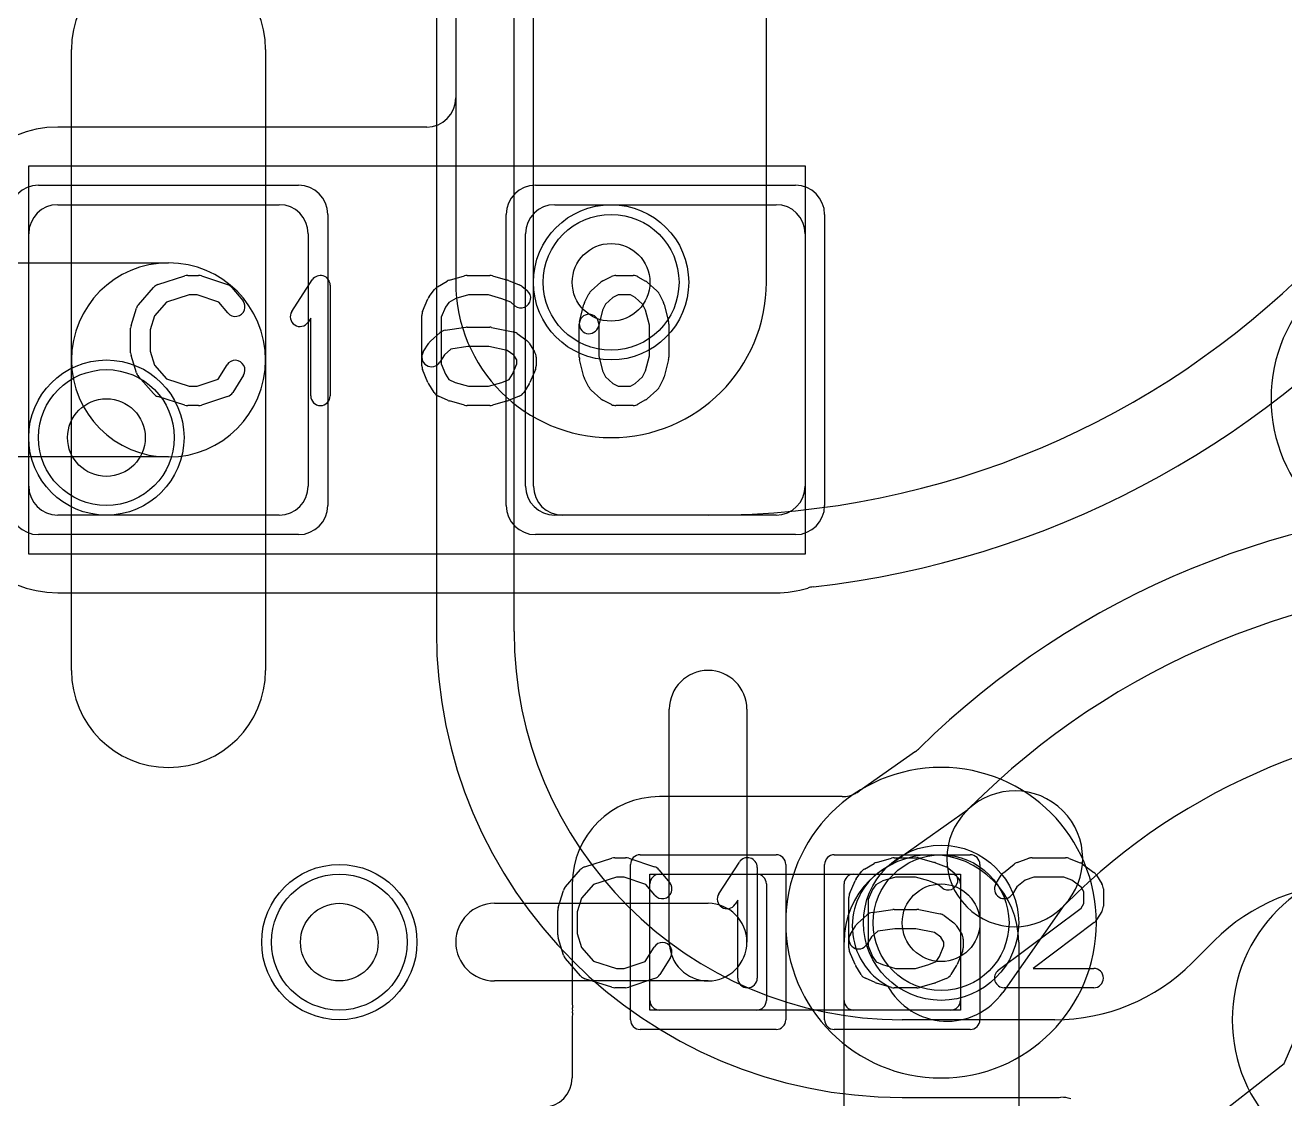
# Model space of a CAD drawing. Extents: x 0 to 20.5, y -0.5 to 20.
# Drawn here: x 7.191 to 10.435, y 4.496 to 7.262 of the extents above; entities that cross this region are included whole.
import ezdxf

# ---------------------------------------------------------------- set-up
doc = ezdxf.new("R2010")
doc.units = 0
for name, color, linetype in [('Hole', 1, 'CONTINUOUS'), ('L1', 3, 'CONTINUOUS'), ('L2', 3, 'CONTINUOUS'), ('L3', 3, 'CONTINUOUS'), ('L4', 3, 'CONTINUOUS'), ('MetalMask-A', 176, 'CONTINUOUS'), ('PartsArea-A', 111, 'CONTINUOUS'), ('PartsSilk-A', 221, 'CONTINUOUS'), ('Resist-A', 2, 'CONTINUOUS'), ('Resist-B', 2, 'CONTINUOUS')]:
    doc.layers.add(name, color=color, linetype=linetype)

msp = doc.modelspace()

# ---------------------------------------------------------------- linework, layer by layer
at = {"layer": 'Hole'}
for centre in [(8.7, 6.6), (7.4, 6.2), (9.55, 4.95), (8, 4.9)]:
    msp.add_circle(centre, 0.1, dxfattribs=at)
at = {"layer": 'L1'}
for p, q in [((8.3, 7.7), (8.3, 7.07504)), ((8.5, 6.07497), (8.5, 7.70003)), ((7.31, 6.4), (7.31, 7.2)), ((7.81, 7.2), (7.81, 6.4)), ((8.225, 7.00004), (7.275, 7.00004)), ((7.275, 6.8), (7.845, 6.8)), ((8.555, 6.8), (9.125, 6.8)), ((7.2, 6.075), (7.2, 6.725)), ((7.92, 6.725), (7.92, 6.075)), ((8.48, 6.075), (8.48, 6.725)), ((9.2, 6.725), (9.2, 6.075)), ((6.8, 6.65), (7.56, 6.65)), ((7.31, 5.6), (7.31, 6.4)), ((7.81, 6.4), (7.81, 5.6)), ((7.56, 6.15), (6.8, 6.15)), ((7.845, 6), (7.275, 6)), ((9.125, 6), (8.555, 6)), ((8.95, 6), (8.57497, 6)), ((7.275, 5.79996), (9.125, 5.79996)), ((8.85, 4.9), (8.85, 5.5)), ((9.05, 5.5), (9.05, 4.9)), ((9.48449, 5.39135), (9.3388, 5.28873)), ((9.29559, 5.27504), (8.825, 5.27504)), ((9.39544, 5.08396), (9.61898, 5.2414)), ((9.61606, 5.23854), (9.62404, 5.24654)), ((8.825, 5.075), (9.075, 5.075)), ((9.325, 5.075), (9.575, 5.075)), ((8.59996, 5.05), (8.59996, 4.75)), ((8.8, 4.75), (8.8, 5.05)), ((9.1, 5.05), (9.1, 4.75)), ((9.3, 4.75), (9.3, 5.05)), ((9.6, 5.05), (9.6, 4.75)), ((8.4, 5), (8.95, 5)), ((9.87153, 4.99905), (9.86354, 4.99106)), ((9.8664, 4.99398), (9.70896, 4.77044)), ((9.3, 4), (9.3, 4.9)), ((9.75, 4.9), (9.75, 4)), ((8.95, 4.8), (8.4, 4.8)), ((9.075, 4.725), (8.825, 4.725)), ((9.575, 4.725), (9.325, 4.725)), ((8.6, 4.69998), (8.6, 4.55004))]:
    msp.add_line(p, q, dxfattribs=at)
for centre in [(8.7, 6.6), (7.4, 6.2), (9.55, 4.95), (8, 4.9)]:
    msp.add_circle(centre, 0.2, dxfattribs=at)
for centre, radius, start, end in [((8.95, 8.2), 2.2, -90, 0), ((8.95, 8.2), 2.40004, -83.51687, 0), ((7.56, 7.2), 0.25, 0, 180), ((8.225, 7.07504), 0.075, -90, 0), ((7.275, 6.725), 0.27504, 90, 180), ((7.275, 6.725), 0.075, 90, 180), ((7.845, 6.725), 0.075, 0, 90), ((8.555, 6.725), 0.075, 90, 180), ((9.125, 6.725), 0.075, 0, 90), ((7.56, 6.4), 0.25, 0, 180), ((7.56, 6.4), 0.25, -90, 90), ((7.56, 6.4), 0.25, 180, 0), ((7.275, 6.075), 0.27504, 180, -90), ((7.275, 6.075), 0.075, 180, -90), ((7.845, 6.075), 0.075, -90, 0), ((8.555, 6.075), 0.075, 180, -90), ((8.57497, 6.07497), 0.07497, 180, -90), ((9.125, 6.075), 0.075, -90, 0), ((11.02059, 3.85), 2.17504, 90.00026, 134.57847), ((9.125, 6.075), 0.27504, -90, -72.74166), ((9.22884, 5.74075), 0.07497, 96.01021, 107.25782), ((11.02058, 3.85), 1.975, 90, 135), ((7.56, 5.6), 0.25, 180, 0), ((8.95, 5.5), 0.1, 0, 180), ((11.02058, 3.85), 1.625, 90, 135), ((9.44134, 5.45266), 0.07497, -54.8621, -45.42152), ((9.29563, 5.35003), 0.07498, -63.43837, -54.84521), ((9.7398, 5.1148), 0.175, -43.66175, 133.66175), ((8.825, 5.05), 0.22504, 90, 180), ((9.29561, 5.35001), 0.07497, -90.01529, -90), ((9.29561, 5.35006), 0.07502, -90, -63.43495), ((9.7398, 5.1148), 0.175, 135, -45), ((9.525, 4.9), 0.225, 0, 180), ((8.825, 5.05), 0.025, 90, 180), ((9.075, 5.05), 0.025, 0, 90), ((9.325, 5.05), 0.025, 90, 180), ((9.49621, 4.94088), 0.175, 125.1567, -118.64913), ((9.575, 5.05), 0.025, 0, 90), ((8.4, 4.9), 0.1, 90, -90), ((8.95, 4.9), 0.1, -90, 90), ((8.95, 4.9), 0.1, 180, 0), ((9.56588, 4.87121), 0.175, -151.35087, -35.15702), ((8.825, 4.75), 0.22504, 180, -175.06489), ((8.825, 4.75), 0.025, 180, -90), ((9.075, 4.75), 0.025, -90, 0), ((9.325, 4.75), 0.025, 180, -90), ((9.575, 4.75), 0.025, -90, 0), ((8.80001, 4.69993), 0.20001, 174.94018, 179.98568), ((8.5261, 4.72419), 0.07497, -5.06574, 4.93564), ((8.525, 4.55004), 0.075, -90, 0)]:
    msp.add_arc(centre, radius, start, end, dxfattribs=at)
at = {"layer": 'L2'}
for p, q in [((8.29996, 7.5), (8.29996, 6.6)), ((9.10004, 6.6), (9.10004, 7.5))]:
    msp.add_line(p, q, dxfattribs=at)
for centre in [(7.4, 6.2), (8, 4.9)]:
    msp.add_circle(centre, 0.2, dxfattribs=at)
for centre, start, end in [((8.7, 6.6), 180, 0), ((9.55, 4.95), 90, -90), ((9.55, 4.95), -90, 90), ((10.7, 4.7), 90, -90)]:
    msp.add_arc(centre, 0.40004, start, end, dxfattribs=at)
at = {"layer": 'L3'}
for p, q in [((8.29996, 7.5), (8.29996, 6.6)), ((9.10004, 6.6), (9.10004, 7.5))]:
    msp.add_line(p, q, dxfattribs=at)
for centre in [(7.4, 6.2), (8, 4.9)]:
    msp.add_circle(centre, 0.2, dxfattribs=at)
for centre, start, end in [((8.7, 6.6), 180, 0), ((9.55, 4.95), 90, -90), ((9.55, 4.95), -90, 90), ((10.7, 4.7), 90, -90)]:
    msp.add_arc(centre, 0.40004, start, end, dxfattribs=at)
at = {"layer": 'L4'}
for p, q in [((8.24996, 7.34289), (8.24996, 5.7)), ((8.45, 5.7), (8.45, 7.34289)), ((10.25355, 4.90361), (10.19639, 4.84645)), ((10.43375, 4.58734), (10.5163, 4.77908)), ((9.84283, 4.7), (9.45, 4.7)), ((8.82395, 3.33091), (10.43375, 4.58734)), ((9.45, 4.49996), (9.84284, 4.49996))]:
    msp.add_line(p, q, dxfattribs=at)
for centre in [(8.7, 6.6), (7.4, 6.2), (9.55, 4.95), (8, 4.9)]:
    msp.add_circle(centre, 0.2, dxfattribs=at)
for centre, radius, start, end in [((10.8, 6.3), 0.40004, 90, -90), ((9.45, 5.7), 1.20004, 180, -90), ((9.45, 5.7), 1, 180, -90), ((10.60711, 4.55006), 0.5, 89.99985, 135.00081), ((9.84284, 5.2), 0.5, -90.00115, -45), ((9.84284, 4.42499), 0.07497, 89.98471, 90), ((9.84309, 5.20001), 0.70005, -90.01882, -88.73703), ((9.8602, 4.42518), 0.07497, 71.56263, 91.28407)]:
    msp.add_arc(centre, radius, start, end, dxfattribs=at)
at = {"layer": 'MetalMask-A'}
for p, q in [((7.275, 6.8), (7.845, 6.8)), ((8.555, 6.8), (9.125, 6.8)), ((7.2, 6.075), (7.2, 6.725)), ((7.92, 6.725), (7.92, 6.075)), ((8.48, 6.075), (8.48, 6.725)), ((9.2, 6.725), (9.2, 6.075)), ((7.845, 6), (7.275, 6)), ((9.125, 6), (8.555, 6)), ((8.825, 5.075), (9.075, 5.075)), ((9.325, 5.075), (9.575, 5.075)), ((8.8, 4.75), (8.8, 5.05)), ((9.1, 5.05), (9.1, 4.75)), ((9.3, 4.75), (9.3, 5.05)), ((9.6, 5.05), (9.6, 4.75)), ((9.075, 4.725), (8.825, 4.725)), ((9.575, 4.725), (9.325, 4.725))]:
    msp.add_line(p, q, dxfattribs=at)
for centre, radius, start, end in [((7.275, 6.725), 0.075, 90, 180), ((7.845, 6.725), 0.075, 0, 90), ((8.555, 6.725), 0.075, 90, 180), ((9.125, 6.725), 0.075, 0, 90), ((7.275, 6.075), 0.075, 180, -90), ((7.845, 6.075), 0.075, -90, 0), ((8.555, 6.075), 0.075, 180, -90), ((9.125, 6.075), 0.075, -90, 0), ((8.825, 5.05), 0.025, 90, 180), ((9.075, 5.05), 0.025, 0, 90), ((9.325, 5.05), 0.025, 90, 180), ((9.575, 5.05), 0.025, 0, 90), ((8.825, 4.75), 0.025, 180, -90), ((9.075, 4.75), 0.025, -90, 0), ((9.325, 4.75), 0.025, 180, -90), ((9.575, 4.75), 0.025, -90, 0)]:
    msp.add_arc(centre, radius, start, end, dxfattribs=at)
at = {"layer": 'PartsArea-A'}
for p, q in [((7.2, 6.9), (9.2, 6.9)), ((7.2, 5.9), (7.2, 6.9)), ((9.2, 6.9), (9.2, 5.9)), ((9.2, 5.9), (7.2, 5.9)), ((8.8, 5.075), (9.6, 5.075)), ((8.8, 4.725), (8.8, 5.075)), ((9.6, 5.075), (9.6, 4.725)), ((9.6, 4.725), (8.8, 4.725))]:
    msp.add_line(p, q, dxfattribs=at)
at = {"layer": 'PartsSilk-A'}
for p, q in [((7.48258, 6.54239), (7.52147, 6.58683)), ((7.53266, 6.59418), (7.6021, 6.6164)), ((7.60972, 6.61759), (7.6375, 6.61759)), ((7.6454, 6.61631), (7.71207, 6.59409)), ((7.72338, 6.58637), (7.75115, 6.55304)), ((7.87763, 6.5247), (7.93041, 6.60618)), ((7.97639, 6.59259), (7.97639, 6.30741)), ((8.25254, 6.58818), (8.27754, 6.60299)), ((8.28341, 6.60552), (8.3223, 6.61663)), ((8.32917, 6.61759), (8.3875, 6.61759)), ((8.39437, 6.61663), (8.43326, 6.60552)), ((8.43567, 6.60469), (8.46345, 6.59358)), ((8.46979, 6.58989), (8.48368, 6.57878)), ((8.64867, 6.57795), (8.67367, 6.60017)), ((8.6791, 6.60384), (8.70132, 6.61495)), ((8.7125, 6.61759), (8.75694, 6.61759)), ((8.76934, 6.6143), (8.78879, 6.60319)), ((8.793, 6.60017), (8.818, 6.57795)), ((7.61362, 6.56759), (7.55452, 6.54868)), ((7.63344, 6.56759), (7.61362, 6.56759)), ((7.68952, 6.5489), (7.63344, 6.56759)), ((8.21442, 6.52442), (8.22831, 6.55776)), ((8.23139, 6.56315), (8.24528, 6.58167)), ((8.30025, 6.55833), (8.2823, 6.54769)), ((8.33267, 6.56759), (8.30025, 6.55833)), ((8.384, 6.56759), (8.33267, 6.56759)), ((8.41829, 6.55779), (8.384, 6.56759)), ((8.44145, 6.54853), (8.41829, 6.55779)), ((8.63181, 6.54822), (8.64292, 6.57044)), ((8.70442, 6.5606), (8.68549, 6.54377)), ((8.7184, 6.56759), (8.70442, 6.5606)), ((8.7503, 6.56759), (8.7184, 6.56759)), ((8.76173, 6.56106), (8.7503, 6.56759)), ((8.78118, 6.54377), (8.76173, 6.56106)), ((8.82375, 6.57044), (8.83486, 6.54822)), ((7.46364, 6.48894), (7.47753, 6.53339)), ((7.55452, 6.54868), (7.52368, 6.51344)), ((7.71273, 6.52104), (7.68952, 6.5489)), ((8.27327, 6.53565), (8.2625, 6.50981)), ((8.2823, 6.54769), (8.27327, 6.53565)), ((8.45244, 6.53974), (8.44145, 6.54853)), ((8.61881, 6.49865), (8.62992, 6.5431)), ((8.67776, 6.52831), (8.66731, 6.48653)), ((8.68549, 6.54377), (8.67776, 6.52831)), ((8.78891, 6.52831), (8.78118, 6.54377)), ((8.79861, 6.48951), (8.78891, 6.52831)), ((8.83675, 6.5431), (8.84786, 6.49865)), ((7.52368, 6.51344), (7.5125, 6.47766)), ((7.92639, 6.50801), (7.91959, 6.49752)), ((7.92639, 6.30741), (7.92639, 6.50801)), ((8.2125, 6.38519), (8.2125, 6.51481)), ((8.2625, 6.50981), (8.2625, 6.39019)), ((8.61806, 6.40741), (8.61806, 6.49259)), ((8.66806, 6.49259), (8.66806, 6.41049)), ((8.79861, 6.41049), (8.79861, 6.48951)), ((8.84861, 6.49259), (8.84861, 6.40741)), ((7.4625, 6.41852), (7.4625, 6.48148)), ((7.5125, 6.47766), (7.5125, 6.42234)), ((8.23478, 6.44832), (8.25978, 6.47054)), ((8.27291, 6.47661), (8.32569, 6.48402)), ((8.32917, 6.48426), (8.3875, 6.48426)), ((8.3924, 6.48377), (8.44796, 6.47266)), ((8.45794, 6.46824), (8.48294, 6.44972)), ((8.2163, 6.42066), (8.23019, 6.44288)), ((8.28735, 6.42814), (8.27068, 6.41333)), ((8.33092, 6.43426), (8.28735, 6.42814)), ((8.38502, 6.43426), (8.33092, 6.43426)), ((8.43267, 6.42473), (8.38502, 6.43426)), ((8.44937, 6.41236), (8.43267, 6.42473)), ((8.48926, 6.44287), (8.50314, 6.42065)), ((7.47753, 6.36661), (7.46364, 6.41106)), ((7.5125, 6.42234), (7.52368, 6.38656)), ((8.27068, 6.41333), (8.2587, 6.39416)), ((8.45694, 6.40024), (8.44937, 6.41236)), ((8.45694, 6.39019), (8.45694, 6.40024)), ((8.50694, 6.40741), (8.50694, 6.38519)), ((8.62992, 6.3569), (8.61881, 6.40135)), ((8.66806, 6.41049), (8.67776, 6.37169)), ((8.78891, 6.37169), (8.79861, 6.41049)), ((8.84786, 6.40135), (8.83675, 6.3569)), ((7.52368, 6.38656), (7.55452, 6.35132)), ((7.68773, 6.3505), (7.71074, 6.38732)), ((7.75314, 6.36082), (7.72537, 6.31638)), ((8.22831, 6.34224), (8.21442, 6.37558)), ((8.2625, 6.39019), (8.27368, 6.36336)), ((8.27368, 6.36336), (8.28242, 6.34937)), ((8.4373, 6.34981), (8.44577, 6.36336)), ((8.44577, 6.36336), (8.45694, 6.39019)), ((8.50502, 6.37558), (8.49114, 6.34224)), ((8.67776, 6.37169), (8.68549, 6.35623)), ((8.78118, 6.35623), (8.78891, 6.37169)), ((7.52147, 6.31317), (7.48258, 6.35761)), ((7.55452, 6.35132), (7.61362, 6.33241)), ((7.61362, 6.33241), (7.63344, 6.33241)), ((7.63344, 6.33241), (7.68773, 6.3505)), ((8.24408, 6.31638), (8.23019, 6.3386)), ((8.28242, 6.34937), (8.29883, 6.34208)), ((8.29883, 6.34208), (8.33267, 6.33241)), ((8.33267, 6.33241), (8.384, 6.33241)), ((8.384, 6.33241), (8.41829, 6.34221)), ((8.41829, 6.34221), (8.4373, 6.34981)), ((8.48926, 6.3386), (8.47537, 6.31638)), ((8.64292, 6.32956), (8.63181, 6.35178)), ((8.68549, 6.35623), (8.70442, 6.3394)), ((8.70442, 6.3394), (8.7184, 6.33241)), ((8.7184, 6.33241), (8.7503, 6.33241)), ((8.7503, 6.33241), (8.76173, 6.33894)), ((8.76173, 6.33894), (8.78118, 6.35623)), ((8.83486, 6.35178), (8.82375, 6.32956)), ((7.6021, 6.2836), (7.53266, 6.30582)), ((7.71207, 6.30591), (7.6454, 6.28369)), ((8.28013, 6.29567), (8.25513, 6.30678)), ((8.3223, 6.28337), (8.28341, 6.29448)), ((8.43326, 6.29448), (8.39437, 6.28337)), ((8.46345, 6.30642), (8.43567, 6.29531)), ((8.67367, 6.29983), (8.64867, 6.32205)), ((8.70132, 6.28505), (8.6791, 6.29616)), ((8.78879, 6.29681), (8.76934, 6.2857)), ((8.818, 6.32205), (8.793, 6.29983)), ((7.6375, 6.28241), (7.60972, 6.28241)), ((8.3875, 6.28241), (8.32917, 6.28241)), ((8.75694, 6.28241), (8.7125, 6.28241)), ((8.63266, 5.09418), (8.7021, 5.1164)), ((8.70972, 5.11759), (8.7375, 5.11759)), ((8.7454, 5.11631), (8.81207, 5.09409)), ((8.97763, 5.0247), (9.03041, 5.10618)), ((9.35254, 5.08818), (9.37754, 5.10299)), ((9.38341, 5.10552), (9.4223, 5.11663)), ((9.42917, 5.11759), (9.4875, 5.11759)), ((9.49437, 5.11663), (9.53326, 5.10552)), ((9.53567, 5.10469), (9.56345, 5.09358)), ((9.71077, 5.07878), (9.73855, 5.101)), ((9.74563, 5.10497), (9.77618, 5.11608)), ((9.78472, 5.11759), (9.87083, 5.11759)), ((9.88011, 5.1158), (9.90789, 5.10469)), ((9.91331, 5.1017), (9.94387, 5.07948)), ((8.58258, 5.04239), (8.62147, 5.08683)), ((8.71362, 5.06759), (8.65452, 5.04868)), ((8.73344, 5.06759), (8.71362, 5.06759)), ((8.78952, 5.0489), (8.73344, 5.06759)), ((8.82338, 5.08637), (8.85115, 5.05304)), ((9.07639, 5.09259), (9.07639, 4.80741)), ((9.33139, 5.06315), (9.34528, 5.08167)), ((9.43267, 5.06759), (9.40025, 5.05833)), ((9.484, 5.06759), (9.43267, 5.06759)), ((9.51829, 5.05779), (9.484, 5.06759)), ((9.56979, 5.08989), (9.58368, 5.07878)), ((9.6913, 5.05029), (9.70519, 5.07251)), ((9.78912, 5.06759), (9.76658, 5.05939)), ((9.86602, 5.06759), (9.78912, 5.06759)), ((9.88643, 5.05943), (9.86602, 5.06759)), ((9.95037, 5.07251), (9.96426, 5.05029)), ((8.56364, 4.98894), (8.57753, 5.03339)), ((8.65452, 5.04868), (8.62368, 5.01344)), ((8.81273, 5.02104), (8.78952, 5.0489)), ((9.31442, 5.02442), (9.32831, 5.05776)), ((9.37327, 5.03565), (9.3625, 5.00981)), ((9.3823, 5.04769), (9.37327, 5.03565)), ((9.40025, 5.05833), (9.3823, 5.04769)), ((9.54145, 5.04853), (9.51829, 5.05779)), ((9.55244, 5.03974), (9.54145, 5.04853)), ((9.74533, 5.0424), (9.7337, 5.02379)), ((9.76658, 5.05939), (9.74533, 5.0424)), ((9.91054, 5.04189), (9.88643, 5.05943)), ((9.91806, 5.02987), (9.91054, 5.04189)), ((9.91806, 4.99976), (9.91806, 5.02987)), ((9.96806, 5.03704), (9.96806, 4.99259)), ((8.62368, 5.01344), (8.6125, 4.97766)), ((9.02639, 5.00801), (9.01959, 4.99752)), ((9.02639, 4.80741), (9.02639, 5.00801)), ((9.3125, 4.88519), (9.3125, 5.01481)), ((9.3625, 5.00981), (9.3625, 4.89019)), ((9.91043, 4.98756), (9.91806, 4.99976)), ((8.5625, 4.91852), (8.5625, 4.98148)), ((8.6125, 4.97766), (8.6125, 4.92234)), ((9.33478, 4.94832), (9.35978, 4.97054)), ((9.37291, 4.97661), (9.42569, 4.98402)), ((9.42917, 4.98426), (9.4875, 4.98426)), ((9.4924, 4.98377), (9.54796, 4.97266)), ((9.55794, 4.96824), (9.58294, 4.94972)), ((9.69747, 4.82739), (9.91043, 4.98756)), ((9.96426, 4.97934), (9.95037, 4.95712)), ((9.3163, 4.92066), (9.33019, 4.94288)), ((9.43092, 4.93426), (9.38735, 4.92814)), ((9.48502, 4.93426), (9.43092, 4.93426)), ((9.53267, 4.92473), (9.48502, 4.93426)), ((9.58926, 4.94287), (9.60314, 4.92065)), ((9.9442, 4.95039), (9.78733, 4.83241)), ((8.57753, 4.86661), (8.56364, 4.91106)), ((8.6125, 4.92234), (8.62368, 4.88656)), ((9.37068, 4.91333), (9.3587, 4.89416)), ((9.38735, 4.92814), (9.37068, 4.91333)), ((9.54937, 4.91236), (9.53267, 4.92473)), ((9.55694, 4.90024), (9.54937, 4.91236)), ((9.55694, 4.89019), (9.55694, 4.90024)), ((9.60694, 4.90741), (9.60694, 4.88519)), ((8.62368, 4.88656), (8.65452, 4.85132)), ((8.78773, 4.8505), (8.81074, 4.88732)), ((9.32831, 4.84224), (9.31442, 4.87558)), ((9.3625, 4.89019), (9.37368, 4.86336)), ((9.54577, 4.86336), (9.55694, 4.89019)), ((9.60502, 4.87558), (9.59114, 4.84224)), ((8.62147, 4.81317), (8.58258, 4.85761)), ((8.65452, 4.85132), (8.71362, 4.83241)), ((8.73344, 4.83241), (8.78773, 4.8505)), ((8.85314, 4.86082), (8.82537, 4.81638)), ((9.34408, 4.81638), (9.33019, 4.8386)), ((9.37368, 4.86336), (9.38242, 4.84937)), ((9.38242, 4.84937), (9.39883, 4.84208)), ((9.39883, 4.84208), (9.43267, 4.83241)), ((9.484, 4.83241), (9.51829, 4.84221)), ((9.51829, 4.84221), (9.5373, 4.84981)), ((9.5373, 4.84981), (9.54577, 4.86336)), ((9.58926, 4.8386), (9.57537, 4.81638)), ((8.7021, 4.7836), (8.63266, 4.80582)), ((8.71362, 4.83241), (8.73344, 4.83241)), ((8.81207, 4.80591), (8.7454, 4.78369)), ((9.38013, 4.79567), (9.35513, 4.80678)), ((9.43267, 4.83241), (9.484, 4.83241)), ((9.56345, 4.80642), (9.53567, 4.79531)), ((9.78733, 4.83241), (9.94306, 4.83241)), ((8.7375, 4.78241), (8.70972, 4.78241)), ((9.4223, 4.78337), (9.38341, 4.79448)), ((9.4875, 4.78241), (9.42917, 4.78241)), ((9.53326, 4.79448), (9.49437, 4.78337)), ((9.94306, 4.78241), (9.7125, 4.78241))]:
    msp.add_line(p, q, dxfattribs=at)
for centre, start, end in [((7.54028, 6.57037), 107.74642, 138.81192), ((7.60972, 6.59259), 90, 107.74642), ((7.6375, 6.59259), 71.57954, 90), ((7.70417, 6.57037), 39.7909, 71.57954), ((7.95139, 6.59259), 0, 147.06619), ((8.26528, 6.56667), 120.63752, 143.1301), ((8.29028, 6.58148), 105.94854, 120.63752), ((8.32917, 6.59259), 90, 105.94854), ((8.3875, 6.59259), 74.05146, 90), ((8.42639, 6.58148), 68.2071, 74.05146), ((8.45417, 6.57037), 51.33303, 68.2071), ((8.69028, 6.58148), 116.56505, 131.62783), ((8.7125, 6.59259), 90, 116.56505), ((8.75694, 6.59259), 60.26649, 90), ((8.77639, 6.58148), 48.37217, 60.26649), ((8.25139, 6.54815), 143.1301, 157.39424), ((8.46806, 6.55926), -128.66697, 51.34522), ((8.66528, 6.55926), 131.62783, 153.43495), ((8.80139, 6.55926), 26.56505, 48.37217), ((7.50139, 6.52593), 138.81192, 162.63777), ((7.73194, 6.53704), -140.2091, 39.8005), ((7.89861, 6.51111), 147.06646, -32.93381), ((8.2375, 6.51481), 157.39424, 180), ((8.65417, 6.53704), 153.43495, 165.96932), ((8.8125, 6.53704), 14.03068, 26.56505), ((8.64306, 6.49259), 0, 180), ((8.64306, 6.49259), 165.96932, -14.03321), ((8.82361, 6.49259), 0, 14.03068), ((7.4875, 6.48148), 162.63777, 180), ((8.27639, 6.45185), 98.00047, 131.62783), ((8.32917, 6.45926), 90, 98.00047), ((8.3875, 6.45926), 78.69456, 90), ((8.44306, 6.44815), 53.47387, 78.69456), ((8.25139, 6.42963), 131.62783, 147.99462), ((8.46806, 6.42963), 31.98594, 53.47387), ((7.4875, 6.41852), 180, -162.63777), ((7.73194, 6.37407), -32.00538, 147.99925), ((8.2375, 6.40741), 147.99462, -32.01002), ((8.48194, 6.40741), 0, 31.98594), ((8.64306, 6.40741), 180, -165.96932), ((8.82361, 6.40741), -14.03068, 0), ((7.50139, 6.37407), -162.63777, -138.81192), ((8.2375, 6.38519), 180, -157.39424), ((8.48194, 6.38519), -22.60576, 0), ((8.25139, 6.35185), -157.39424, -147.99462), ((8.46806, 6.35185), -32.00538, -22.60576), ((8.65417, 6.36296), -165.96932, -153.43495), ((8.66528, 6.34074), -153.43495, -131.62783), ((8.80139, 6.34074), -48.37217, -26.56505), ((8.8125, 6.36296), -26.56505, -14.03068), ((7.54028, 6.32963), -138.81192, -107.74642), ((7.70417, 6.32963), -71.57954, -32.00538), ((7.95139, 6.30741), 180, 0), ((8.26528, 6.32963), -147.99462, -113.95086), ((8.29028, 6.31852), -113.95086, -105.94854), ((8.42639, 6.31852), -74.05146, -68.2071), ((8.45417, 6.32963), -68.2071, -32.00538), ((8.69028, 6.31852), -131.62783, -116.56505), ((8.77639, 6.31852), -60.26649, -48.37217), ((7.60972, 6.30741), -107.74642, -90), ((7.6375, 6.30741), -90, -71.57954), ((8.32917, 6.30741), -105.94854, -90), ((8.3875, 6.30741), -90, -74.05146), ((8.7125, 6.30741), -116.56505, -90), ((8.75694, 6.30741), -90, -60.26649), ((8.64028, 5.07037), 107.74642, 138.81192), ((8.70972, 5.09259), 90, 107.74642), ((8.7375, 5.09259), 71.57954, 90), ((8.80417, 5.07037), 39.7909, 71.57954), ((9.05139, 5.09259), 0, 147.06619), ((9.39028, 5.08148), 105.94854, 120.63752), ((9.42917, 5.09259), 90, 105.94854), ((9.4875, 5.09259), 74.05146, 90), ((9.52639, 5.08148), 68.2071, 74.05146), ((9.75417, 5.08148), 109.97919, 128.65478), ((9.78472, 5.09259), 90, 109.98461), ((9.87083, 5.09259), 68.2071, 90), ((9.89861, 5.08148), 53.98274, 68.20215), ((9.35139, 5.04815), 143.1301, 157.39424), ((9.36528, 5.06667), 120.63752, 143.1301), ((9.56806, 5.05926), -128.66697, 51.34522), ((9.55417, 5.07037), 51.33303, 68.2071), ((9.72639, 5.05926), 128.66697, 147.98998), ((9.92917, 5.05926), 32.00538, 53.97932), ((8.60139, 5.02593), 138.81192, 162.63777), ((8.83194, 5.03704), -140.2091, 39.8005), ((9.7125, 5.03704), 147.99462, -32.01002), ((9.94306, 5.03704), 0, 32.01002), ((8.99861, 5.01111), 147.06646, -32.93381), ((9.3375, 5.01481), 157.39424, 180), ((8.5875, 4.98148), 162.63777, 180), ((9.37639, 4.95185), 98.00047, 131.62783), ((9.42917, 4.95926), 90, 98.00047), ((9.4875, 4.95926), 78.69456, 90), ((9.54306, 4.94815), 53.47387, 78.69456), ((9.94306, 4.99259), -32.00538, 0), ((9.35139, 4.92963), 131.62783, 147.99462), ((9.56806, 4.92963), 31.98594, 53.47387), ((9.92917, 4.97037), -53.0476, -32.01002), ((8.5875, 4.91852), 180, -162.63777), ((9.3375, 4.90741), 147.99462, -32.01002), ((9.58194, 4.90741), 0, 31.98594), ((8.83194, 4.87407), -32.00538, 147.99925), ((9.3375, 4.88519), 180, -157.39424), ((9.58194, 4.88519), -22.60576, 0), ((8.60139, 4.87407), -162.63777, -138.81192), ((9.35139, 4.85185), -157.39424, -147.99462), ((9.56806, 4.85185), -32.00538, -22.60576), ((8.64028, 4.82963), -138.81192, -107.74642), ((8.80417, 4.82963), -71.57954, -32.00538), ((9.05139, 4.80741), 180, 0), ((9.36528, 4.82963), -147.99462, -113.95086), ((9.55417, 4.82963), -68.2071, -32.00538), ((9.7125, 4.80741), 126.9524, -90), ((9.94306, 4.80741), -90, 90), ((8.70972, 4.80741), -107.74642, -90), ((8.7375, 4.80741), -90, -71.57954), ((9.39028, 4.81852), -113.95086, -105.94854), ((9.42917, 4.80741), -105.94854, -90), ((9.4875, 4.80741), -90, -74.05146), ((9.52639, 4.81852), -74.05146, -68.2071)]:
    msp.add_arc(centre, 0.025, start, end, dxfattribs=at)
at = {"layer": 'Resist-A'}
for p, q in [((7.225, 6.85), (7.895, 6.85)), ((8.505, 6.85), (9.175, 6.85)), ((7.97, 6.775), (7.97, 6.025)), ((8.43, 6.025), (8.43, 6.775)), ((9.25, 6.775), (9.25, 6.025)), ((7.895, 5.95), (7.225, 5.95)), ((9.175, 5.95), (8.505, 5.95)), ((8.75, 4.7), (8.75, 5.1)), ((8.775, 5.125), (9.125, 5.125)), ((9.15, 5.1), (9.15, 4.7)), ((9.25, 4.7), (9.25, 5.1)), ((9.275, 5.125), (9.625, 5.125)), ((9.65, 5.1), (9.65, 4.7)), ((9.125, 4.675), (8.775, 4.675)), ((9.625, 4.675), (9.275, 4.675))]:
    msp.add_line(p, q, dxfattribs=at)
for centre in [(8.7, 6.6), (7.4, 6.2), (9.55, 4.95), (8, 4.9)]:
    msp.add_circle(centre, 0.175, dxfattribs=at)
for centre, radius, start, end in [((7.225, 6.775), 0.075, 90, 180), ((7.895, 6.775), 0.075, 0, 90), ((8.505, 6.775), 0.075, 90, 180), ((9.175, 6.775), 0.075, 0, 90), ((7.225, 6.025), 0.075, 180, -90), ((7.895, 6.025), 0.075, -90, 0), ((8.505, 6.025), 0.075, 180, -90), ((9.175, 6.025), 0.075, -90, 0), ((8.775, 5.1), 0.025, 90, 180), ((9.125, 5.1), 0.025, 0, 90), ((9.275, 5.1), 0.025, 90, 180), ((9.625, 5.1), 0.025, 0, 90), ((8.775, 4.7), 0.025, 180, -90), ((9.125, 4.7), 0.025, -90, 0), ((9.275, 4.7), 0.025, 180, -90), ((9.625, 4.7), 0.025, -90, 0)]:
    msp.add_arc(centre, radius, start, end, dxfattribs=at)
at = {"layer": 'Resist-B'}
for centre in [(8.7, 6.6), (7.4, 6.2), (9.55, 4.95), (8, 4.9)]:
    msp.add_circle(centre, 0.175, dxfattribs=at)

doc.saveas('drawing.dxf')
